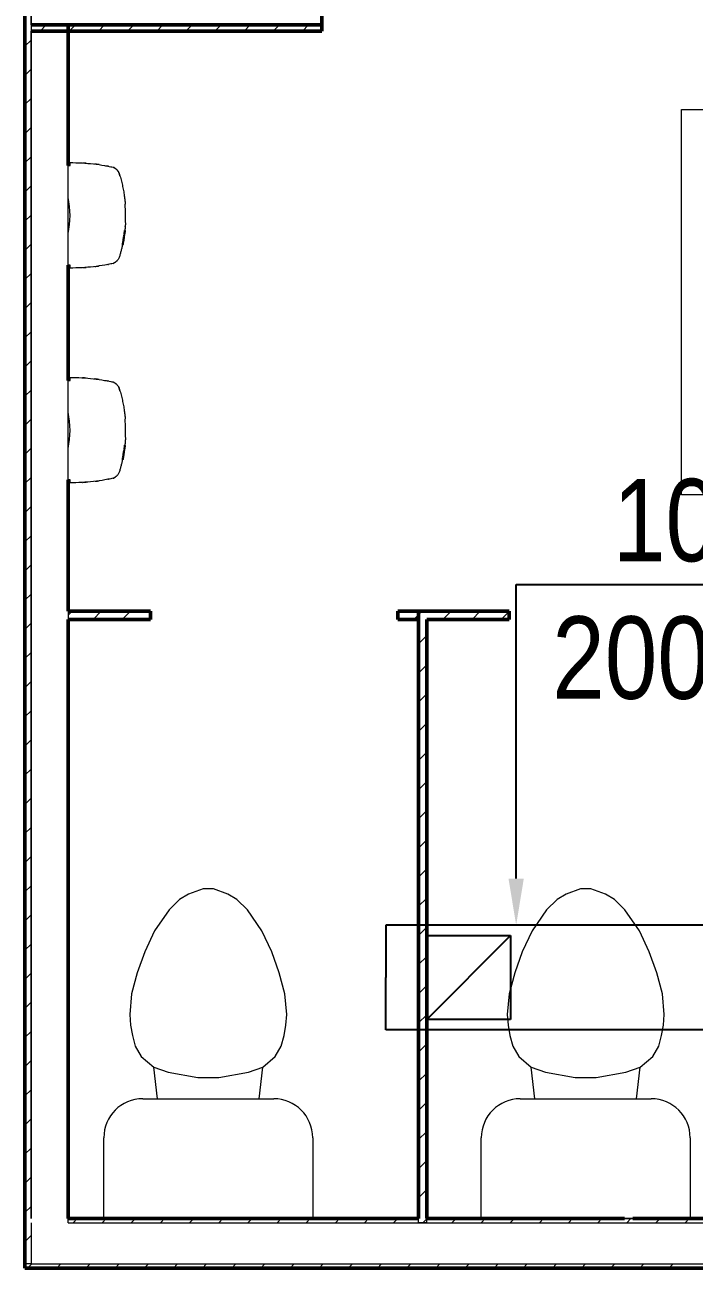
# Model space of a CAD drawing. Header units: inches. Extents: x -3 to 209, y -384 to 20.
# Drawn here: x 158.859 to 160.482, y -5.078 to -2.063 of the extents above; entities that cross this region are included whole.
import ezdxf
from ezdxf import colors
from ezdxf.entities.mleader import LeaderData, LeaderLine
from ezdxf.math import Vec2, Vec3

# ---------------------------------------------------------------- set-up
doc = ezdxf.new("R2010")
doc.units = ezdxf.units.IN
doc.header["$MEASUREMENT"] = 0
doc.linetypes.add('HIDDEN2', pattern=[0.1875, 0.125, -0.0625])
for name, color, linetype in [('A-WALL', 253, 'Continuous'), ('HVAC-Extraccion', 114, 'Continuous'), ('HVAC-Rejillas', 2, 'HIDDEN2')]:
    doc.layers.add(name, color=color, linetype=linetype)
for name, color, linetype, lineweight in [('A-WALL-PATT', 253, 'Continuous', 50), ('HVAC -Textos Extraccion', 2, 'Continuous', 9), ('HVAC -Textos Rejillas', 2, 'Continuous', 9), ('P-SANR-FIXT', 253, 'Continuous', 9), ('Q-SPCQ', 253, 'Continuous', 9)]:
    doc.layers.add(name, color=color, linetype=linetype, lineweight=lineweight)
doc.styles.add('Arial Narrow', font='ARIALN.TTF', dxfattribs={"height": 0.00295})
doc.styles.get("Standard").update_dxf_attribs({"font": 'arial.ttf'})

# ---------------------------------------------------------------- blocks, each defined once
blk = doc.blocks.new('rr')
at = {"linetype": 'ByBlock', "lineweight": -2}
for p, q in [((-0.0127, -0.0127), (0.0127, 0.0127)), ((-0.0127, -0.0127), (-0.0127, 0.0127)), ((-0.0127, 0.0127), (0.0127, 0.0127)), ((0.0127, 0.0127), (0.0127, -0.0127)), ((0.0127, -0.0127), (-0.0127, -0.0127))]:
    blk.add_line(p, q, dxfattribs=at)

msp = doc.modelspace()

# ---------------------------------------------------------------- linework, layer by layer
at = {"layer": 'A-WALL', "lineweight": 50}
for p, q in [((158.8587, 0.4173), (158.8587, -5.0684)), ((159.5787, -2.0634), (159.5787, -1.9734)), ((159.5787, -2.0634), (158.8737, -2.0634)), ((158.8737, -2.0784), (159.5787, -2.0784)), ((158.9637, -2.0634), (159.5787, -2.0634)), ((158.9637, -2.4046), (158.9637, -2.0634)), ((159.5787, -2.0784), (159.5787, -2.0634)), ((158.9637, -2.9256), (158.9637, -2.6459)), ((158.9637, -3.4855), (158.9637, -3.1669)), ((159.1636, -3.4855), (158.9637, -3.4855)), ((159.1636, -3.5055), (159.1636, -3.4855)), ((159.8136, -3.4855), (159.7636, -3.4855)), ((159.7636, -3.4855), (159.7636, -3.5055)), ((160.0336, -3.4855), (159.8136, -3.4855)), ((159.8136, -3.4855), (159.8136, -3.5055)), ((159.8136, -3.5055), (159.8136, -3.4855)), ((160.0336, -3.5055), (160.0336, -3.4855)), ((158.9637, -4.9584), (158.9637, -3.5055)), ((158.9637, -3.5055), (159.1636, -3.5055)), ((159.7636, -3.5055), (159.8136, -3.5055)), ((159.8136, -3.5055), (159.8136, -4.9584)), ((159.8336, -3.5055), (160.0336, -3.5055)), ((159.8336, -4.9584), (159.8336, -3.5055)), ((159.8136, -4.9584), (158.9637, -4.9584)), ((160.3137, -4.9584), (159.8336, -4.9584)), ((160.6836, -4.9584), (160.3337, -4.9584)), ((158.8587, -5.0684), (158.8587, -5.0784)), ((158.8587, -5.0784), (158.8737, -5.0784)), ((158.8737, -5.0784), (164.6437, -5.0784))]:
    msp.add_line(p, q, dxfattribs=at)
at = {"layer": 'A-WALL', "lineweight": 18}
for p, q in [((158.8737, 0.4173), (158.8737, -4.9584)), ((158.8737, -2.0634), (158.8737, 0.4173)), ((158.8737, -4.9584), (158.8737, -2.0784)), ((158.9637, -3.4855), (158.9637, -3.5055)), ((158.8737, -4.9684), (158.8737, -5.0684)), ((158.9637, -4.9684), (158.9637, -4.9584)), ((158.9637, -4.9684), (159.8136, -4.9684)), ((159.8136, -4.9684), (159.8136, -4.9584)), ((159.8136, -4.9684), (159.8336, -4.9684)), ((159.8336, -4.9684), (159.8136, -4.9684)), ((159.8336, -4.9684), (159.8336, -4.9584)), ((159.8336, -4.9684), (160.6836, -4.9684)), ((160.3137, -4.9584), (160.3337, -4.9584)), ((158.8737, -5.0684), (158.8587, -5.0684)), ((158.8737, -5.0684), (164.6337, -5.0684))]:
    msp.add_line(p, q, dxfattribs=at)
at = {"layer": 'A-WALL-PATT', "linetype": 'Continuous', "lineweight": 9}
for p, q in [((158.8956, -2.0784), (158.9106, -2.0634)), ((158.9663, -2.0784), (158.9813, -2.0634)), ((159.037, -2.0784), (159.052, -2.0634)), ((159.1077, -2.0784), (159.1227, -2.0634)), ((159.1785, -2.0784), (159.1935, -2.0634)), ((159.2492, -2.0784), (159.2642, -2.0634)), ((159.3199, -2.0784), (159.3349, -2.0634)), ((159.3906, -2.0784), (159.4056, -2.0634)), ((159.4613, -2.0784), (159.4763, -2.0634)), ((159.532, -2.0784), (159.547, -2.0634)), ((158.8587, -2.1154), (158.8737, -2.1004)), ((158.8587, -2.1861), (158.8737, -2.1711)), ((158.8587, -2.2568), (158.8737, -2.2418)), ((158.8587, -2.3275), (158.8737, -2.3125)), ((158.8587, -2.3982), (158.8737, -2.3832)), ((158.8587, -2.4689), (158.8737, -2.4539)), ((158.8587, -2.5396), (158.8737, -2.5246)), ((158.8587, -2.6103), (158.8737, -2.5953)), ((158.8587, -2.681), (158.8737, -2.666)), ((158.8587, -2.7517), (158.8737, -2.7367)), ((158.8587, -2.8225), (158.8737, -2.8075)), ((158.8587, -2.8932), (158.8737, -2.8782)), ((158.8587, -2.9639), (158.8737, -2.9489)), ((158.8587, -3.0346), (158.8737, -3.0196)), ((158.8587, -3.1053), (158.8737, -3.0903)), ((158.8587, -3.176), (158.8737, -3.161)), ((158.8587, -3.2467), (158.8737, -3.2317)), ((158.8587, -3.3174), (158.8737, -3.3024)), ((158.8587, -3.3881), (158.8737, -3.3731)), ((158.8587, -3.4589), (158.8737, -3.4439)), ((158.9637, -3.4953), (158.9735, -3.4855)), ((159.0242, -3.5055), (159.0442, -3.4855)), ((159.0949, -3.5055), (159.1149, -3.4855)), ((159.802, -3.5055), (159.8136, -3.4939)), ((159.8136, -3.4939), (159.822, -3.4855)), ((159.8727, -3.5055), (159.8927, -3.4855)), ((159.9434, -3.5055), (159.9634, -3.4855)), ((160.0142, -3.5055), (160.0336, -3.486)), ((158.8587, -3.5296), (158.8737, -3.5146)), ((159.8136, -3.5646), (159.8336, -3.5446)), ((158.8587, -3.6003), (158.8737, -3.5853)), ((159.8136, -3.6353), (159.8336, -3.6153)), ((158.8587, -3.671), (158.8737, -3.656)), ((159.8136, -3.706), (159.8336, -3.686)), ((158.8587, -3.7417), (158.8737, -3.7267)), ((159.8136, -3.7768), (159.8336, -3.7568)), ((158.8587, -3.8124), (158.8737, -3.7974)), ((159.8136, -3.8475), (159.8336, -3.8275)), ((158.8587, -3.8831), (158.8737, -3.8681)), ((159.8136, -3.9182), (159.8336, -3.8982)), ((158.8587, -3.9538), (158.8737, -3.9388)), ((159.8136, -3.9889), (159.8336, -3.9689)), ((158.8587, -4.0245), (158.8737, -4.0095)), ((159.8136, -4.0596), (159.8336, -4.0396)), ((158.8587, -4.0953), (158.8737, -4.0803)), ((159.8136, -4.1303), (159.8336, -4.1103)), ((158.8587, -4.166), (158.8737, -4.151)), ((159.8136, -4.201), (159.8336, -4.181)), ((158.8587, -4.2367), (158.8737, -4.2217)), ((159.8136, -4.2717), (159.8336, -4.2517)), ((158.8587, -4.3074), (158.8737, -4.2924)), ((159.8136, -4.3424), (159.8336, -4.3224)), ((158.8587, -4.3781), (158.8737, -4.3631)), ((159.8136, -4.4132), (159.8336, -4.3932)), ((158.8587, -4.4488), (158.8737, -4.4338)), ((159.8136, -4.4839), (159.8336, -4.4639)), ((158.8587, -4.5195), (158.8737, -4.5045)), ((159.8136, -4.5546), (159.8336, -4.5346)), ((158.8587, -4.5902), (158.8737, -4.5752)), ((159.8136, -4.6253), (159.8336, -4.6053)), ((158.8587, -4.6609), (158.8737, -4.6459)), ((159.8136, -4.696), (159.8336, -4.676)), ((158.8587, -4.7316), (158.8737, -4.7166)), ((159.8136, -4.7667), (159.8336, -4.7467)), ((158.8587, -4.8024), (158.8737, -4.7874)), ((159.8136, -4.8374), (159.8336, -4.8174)), ((158.8587, -4.8731), (158.8737, -4.8581)), ((159.8136, -4.9081), (159.8336, -4.8881)), ((158.8587, -4.9438), (158.8737, -4.9288)), ((158.9755, -4.9684), (158.9855, -4.9584)), ((159.0462, -4.9684), (159.0562, -4.9584)), ((159.1169, -4.9684), (159.1269, -4.9584)), ((159.1876, -4.9684), (159.1976, -4.9584)), ((159.2583, -4.9684), (159.2683, -4.9584)), ((159.329, -4.9684), (159.339, -4.9584)), ((159.3997, -4.9684), (159.4097, -4.9584)), ((159.4704, -4.9684), (159.4804, -4.9584)), ((159.5411, -4.9684), (159.5511, -4.9584)), ((159.6119, -4.9684), (159.6219, -4.9584)), ((159.6826, -4.9684), (159.6926, -4.9584)), ((159.7533, -4.9684), (159.7633, -4.9584)), ((159.824, -4.9684), (159.8336, -4.9588)), ((159.8336, -4.9588), (159.834, -4.9584)), ((159.8947, -4.9684), (159.9047, -4.9584)), ((159.9654, -4.9684), (159.9754, -4.9584)), ((160.0361, -4.9684), (160.0461, -4.9584)), ((160.1068, -4.9684), (160.1168, -4.9584)), ((160.1775, -4.9684), (160.1875, -4.9584)), ((160.2483, -4.9684), (160.2583, -4.9584)), ((160.319, -4.9684), (160.329, -4.9584)), ((160.3897, -4.9684), (160.3997, -4.9584)), ((160.4604, -4.9684), (160.4704, -4.9584)), ((158.8587, -5.0145), (158.8737, -4.9995)), ((158.8655, -5.0784), (158.8755, -5.0684)), ((158.9362, -5.0784), (158.9462, -5.0684)), ((159.0069, -5.0784), (159.0169, -5.0684)), ((159.0776, -5.0784), (159.0876, -5.0684)), ((159.1483, -5.0784), (159.1583, -5.0684)), ((159.219, -5.0784), (159.229, -5.0684)), ((159.2897, -5.0784), (159.2997, -5.0684)), ((159.3604, -5.0784), (159.3704, -5.0684)), ((159.4311, -5.0784), (159.4411, -5.0684)), ((159.5019, -5.0784), (159.5119, -5.0684)), ((159.5726, -5.0784), (159.5826, -5.0684)), ((159.6433, -5.0784), (159.6533, -5.0684)), ((159.714, -5.0784), (159.724, -5.0684)), ((159.7847, -5.0784), (159.7947, -5.0684)), ((159.8554, -5.0784), (159.8654, -5.0684)), ((159.9261, -5.0784), (159.9361, -5.0684)), ((159.9968, -5.0784), (160.0068, -5.0684)), ((160.0675, -5.0784), (160.0775, -5.0684)), ((160.1383, -5.0784), (160.1483, -5.0684)), ((160.209, -5.0784), (160.219, -5.0684)), ((160.2797, -5.0784), (160.2897, -5.0684)), ((160.3504, -5.0784), (160.3604, -5.0684)), ((160.4211, -5.0784), (160.4311, -5.0684))]:
    msp.add_line(p, q, dxfattribs=at)
at = {"layer": 'HVAC -Textos Rejillas'}
msp.add_lwpolyline([(161.8761, -3.2031), (160.4514, -3.2031), (160.4514, -2.2685), (161.8761, -2.2685)], close=True, dxfattribs=at)
at = {"layer": 'HVAC-Extraccion'}
for p, q in [((161.1031, -4.2466), (159.7345, -4.2466)), ((159.7345, -4.2466), (159.7345, -4.3736)), ((159.7345, -4.5006), (159.7345, -4.3736)), ((161.1031, -4.5006), (159.7345, -4.5006))]:
    msp.add_line(p, q, dxfattribs=at)
at = {"layer": 'P-SANR-FIXT'}
for p, q in [((159.2909, -4.1589), (159.256, -4.1716)), ((159.3163, -4.1589), (159.2909, -4.1589)), ((159.3512, -4.1716), (159.3163, -4.1589)), ((160.2066, -4.1589), (160.1717, -4.1716)), ((160.232, -4.1589), (160.2066, -4.1589)), ((160.2669, -4.1716), (160.232, -4.1589)), ((159.234, -4.1843), (159.2086, -4.2097)), ((159.256, -4.1716), (159.234, -4.1843)), ((159.3732, -4.1843), (159.3512, -4.1716)), ((159.3986, -4.2097), (159.3732, -4.1843)), ((160.1497, -4.1843), (160.1243, -4.2097)), ((160.1717, -4.1716), (160.1497, -4.1843)), ((160.2889, -4.1843), (160.2669, -4.1716)), ((160.3143, -4.2097), (160.2889, -4.1843)), ((159.2086, -4.2097), (159.1734, -4.2605)), ((159.4338, -4.2605), (159.3986, -4.2097)), ((160.1243, -4.2097), (160.0891, -4.2605)), ((160.3495, -4.2605), (160.3143, -4.2097)), ((159.1734, -4.2605), (159.1497, -4.3113)), ((159.4575, -4.3113), (159.4338, -4.2605)), ((160.0891, -4.2605), (160.0654, -4.3113)), ((160.3732, -4.3113), (160.3495, -4.2605)), ((159.1497, -4.3113), (159.1312, -4.3621)), ((159.476, -4.3621), (159.4575, -4.3113)), ((160.0654, -4.3113), (160.0469, -4.3621)), ((160.3917, -4.3621), (160.3732, -4.3113)), ((159.1312, -4.3621), (159.1175, -4.4131)), ((159.4897, -4.4131), (159.476, -4.3621)), ((160.0469, -4.3621), (160.0332, -4.4131)), ((160.4054, -4.4131), (160.3917, -4.3621)), ((159.1175, -4.4131), (159.1131, -4.4637)), ((159.4941, -4.4637), (159.4897, -4.4131)), ((160.0332, -4.4131), (160.0288, -4.4637)), ((160.4098, -4.4637), (160.4054, -4.4131)), ((159.1131, -4.4637), (159.1153, -4.489)), ((159.1153, -4.489), (159.1198, -4.5145)), ((159.4874, -4.5145), (159.4919, -4.489)), ((159.4919, -4.489), (159.4941, -4.4637)), ((160.0288, -4.4637), (160.031, -4.489)), ((160.031, -4.489), (160.0355, -4.5145)), ((160.4031, -4.5145), (160.4076, -4.489)), ((160.4076, -4.489), (160.4098, -4.4637)), ((159.1198, -4.5145), (159.1266, -4.5399)), ((159.4806, -4.5399), (159.4874, -4.5145)), ((160.0355, -4.5145), (160.0423, -4.5399)), ((160.3963, -4.5399), (160.4031, -4.5145)), ((159.1266, -4.5399), (159.141, -4.5653)), ((159.4662, -4.5653), (159.4806, -4.5399)), ((160.0423, -4.5399), (160.0567, -4.5653)), ((160.3819, -4.5653), (160.3963, -4.5399)), ((159.141, -4.5653), (159.1713, -4.5907)), ((159.4359, -4.5907), (159.4662, -4.5653)), ((160.0567, -4.5653), (160.087, -4.5907)), ((160.3516, -4.5907), (160.3819, -4.5653)), ((159.1713, -4.5907), (159.2062, -4.6034)), ((159.1801, -4.6675), (159.1713, -4.5907)), ((159.2062, -4.6034), (159.2782, -4.6161)), ((159.329, -4.6161), (159.401, -4.6034)), ((159.401, -4.6034), (159.4359, -4.5907)), ((159.4271, -4.6675), (159.4359, -4.5907)), ((160.087, -4.5907), (160.1219, -4.6034)), ((160.0958, -4.6675), (160.087, -4.5907)), ((160.1219, -4.6034), (160.1939, -4.6161)), ((160.2447, -4.6161), (160.3167, -4.6034)), ((160.3167, -4.6034), (160.3516, -4.5907)), ((160.3428, -4.6675), (160.3516, -4.5907)), ((159.2782, -4.6161), (159.329, -4.6161)), ((160.1939, -4.6161), (160.2447, -4.6161)), ((159.1448, -4.6675), (159.4623, -4.6675)), ((160.0605, -4.6675), (160.378, -4.6675)), ((159.0502, -4.9584), (159.0502, -4.7622)), ((159.557, -4.7622), (159.557, -4.9584)), ((159.9659, -4.9584), (159.9659, -4.7622)), ((160.4727, -4.7622), (160.4727, -4.9584)), ((159.557, -4.9584), (159.0502, -4.9584)), ((160.4727, -4.9584), (159.9659, -4.9584))]:
    msp.add_line(p, q, dxfattribs=at)
for centre, start, end in [((159.1448, -4.7622), 90, 180), ((159.4623, -4.7622), 0, 90), ((160.0605, -4.7622), 90, 180), ((160.378, -4.7622), 0, 90)]:
    msp.add_arc(centre, 0.0946, start, end, dxfattribs=at)
at = {"layer": 'Q-SPCQ'}
for p, q in [((158.9637, -2.4046), (158.9682, -2.4046)), ((158.9682, -2.4046), (158.9682, -2.3975)), ((158.9637, -2.5696), (158.9637, -2.4819)), ((159.1005, -2.5611), (159.1021, -2.5612)), ((159.1006, -2.563), (159.1007, -2.562)), ((159.1007, -2.562), (159.1023, -2.5622)), ((159.1009, -2.5569), (159.1009, -2.5569)), ((159.1009, -2.5569), (159.1009, -2.5569)), ((159.1029, -2.5528), (159.1013, -2.5527)), ((159.1023, -2.5622), (159.1021, -2.5632)), ((159.1025, -2.557), (159.1025, -2.557)), ((159.1025, -2.557), (159.1025, -2.557)), ((159.0956, -2.5942), (159.0959, -2.5925)), ((159.0956, -2.5942), (159.0959, -2.5927)), ((159.0958, -2.5929), (159.0974, -2.5932)), ((159.0959, -2.5926), (159.096, -2.5916)), ((159.0959, -2.5927), (159.096, -2.5919)), ((159.0959, -2.5925), (159.0975, -2.5927)), ((159.0959, -2.5926), (159.0975, -2.5928)), ((159.0959, -2.5927), (159.0974, -2.593)), ((159.096, -2.5916), (159.0961, -2.5913)), ((159.096, -2.5919), (159.0961, -2.5915)), ((159.096, -2.5916), (159.0976, -2.5919)), ((159.096, -2.5918), (159.0976, -2.5921)), ((159.096, -2.5919), (159.0976, -2.5921)), ((159.096, -2.5921), (159.0975, -2.5923)), ((159.0961, -2.5913), (159.0977, -2.5916)), ((159.0961, -2.5915), (159.0976, -2.5918)), ((159.0961, -2.5915), (159.0976, -2.5918)), ((159.0963, -2.5901), (159.0964, -2.5893)), ((159.0963, -2.5901), (159.0978, -2.5904)), ((159.0964, -2.5893), (159.0965, -2.5887)), ((159.0964, -2.5893), (159.098, -2.5895)), ((159.0964, -2.5893), (159.098, -2.5895)), ((159.0965, -2.5887), (159.0968, -2.5871)), ((159.0965, -2.5887), (159.0981, -2.5889)), ((159.0967, -2.5874), (159.0983, -2.5877)), ((159.0968, -2.5865), (159.0972, -2.5845)), ((159.0968, -2.5866), (159.0969, -2.5862)), ((159.0968, -2.5867), (159.0968, -2.5865)), ((159.0968, -2.5865), (159.0984, -2.5868)), ((159.0968, -2.5866), (159.0984, -2.5869)), ((159.0968, -2.5867), (159.0984, -2.587)), ((159.0968, -2.5871), (159.0983, -2.5873)), ((159.0969, -2.5862), (159.097, -2.5853)), ((159.0969, -2.5862), (159.0985, -2.5864)), ((159.0969, -2.5862), (159.0985, -2.5865)), ((159.097, -2.5853), (159.0972, -2.5841)), ((159.097, -2.5853), (159.0971, -2.5846)), ((159.097, -2.5853), (159.0986, -2.5856)), ((159.097, -2.5853), (159.0986, -2.5855)), ((159.097, -2.5856), (159.0986, -2.5859)), ((159.0971, -2.5846), (159.0973, -2.5837)), ((159.0971, -2.5846), (159.0987, -2.5849)), ((159.0971, -2.5848), (159.0987, -2.5851)), ((159.0971, -2.5852), (159.0986, -2.5854)), ((159.0972, -2.5845), (159.0974, -2.5829)), ((159.0972, -2.5841), (159.0974, -2.5829)), ((159.0972, -2.5841), (159.0988, -2.5843)), ((159.0972, -2.5842), (159.0988, -2.5844)), ((159.0972, -2.5844), (159.0987, -2.5847)), ((159.0972, -2.5845), (159.0987, -2.5848)), ((159.0975, -2.5927), (159.0972, -2.5944)), ((159.0973, -2.5837), (159.0974, -2.5829)), ((159.0973, -2.5837), (159.0989, -2.5839)), ((159.0973, -2.5838), (159.0988, -2.584)), ((159.0974, -2.5829), (159.0975, -2.5822)), ((159.099, -2.583), (159.0974, -2.5827)), ((159.0974, -2.5829), (159.099, -2.5832)), ((159.0974, -2.5829), (159.099, -2.5831)), ((159.099, -2.5832), (159.0974, -2.5829)), ((159.0976, -2.5921), (159.0974, -2.593)), ((159.0975, -2.5822), (159.0976, -2.5819)), ((159.0975, -2.5822), (159.0991, -2.5825)), ((159.0976, -2.5919), (159.0975, -2.5928)), ((159.0976, -2.5819), (159.0976, -2.5817)), ((159.0976, -2.5817), (159.0992, -2.5819)), ((159.0976, -2.5819), (159.0976, -2.5819)), ((159.0976, -2.5819), (159.0992, -2.5821)), ((159.0976, -2.5819), (159.0991, -2.5821)), ((159.0976, -2.5819), (159.0991, -2.5821)), ((159.0977, -2.5916), (159.0976, -2.5919)), ((159.0976, -2.5918), (159.0976, -2.5921)), ((159.0977, -2.5809), (159.0978, -2.5807)), ((159.0977, -2.5809), (159.0993, -2.5812)), ((159.0978, -2.5807), (159.0979, -2.5798)), ((159.0978, -2.5806), (159.0993, -2.5809)), ((159.0978, -2.5807), (159.0993, -2.5809)), ((159.098, -2.5895), (159.0978, -2.5904)), ((159.0979, -2.5798), (159.0981, -2.5786)), ((159.0979, -2.58), (159.098, -2.5795)), ((159.0979, -2.5796), (159.0995, -2.5798)), ((159.0979, -2.5798), (159.0995, -2.5801)), ((159.0979, -2.5798), (159.0995, -2.58)), ((159.0995, -2.5802), (159.0979, -2.58)), ((159.098, -2.5795), (159.0981, -2.5785)), ((159.098, -2.5795), (159.0995, -2.5798)), ((159.0981, -2.5889), (159.098, -2.5895)), ((159.0981, -2.5785), (159.0983, -2.5775)), ((159.0981, -2.5786), (159.0982, -2.5777)), ((159.0981, -2.5785), (159.0997, -2.5788)), ((159.0981, -2.5785), (159.0997, -2.5788)), ((159.0981, -2.5786), (159.0997, -2.5788)), ((159.0981, -2.5786), (159.0997, -2.5788)), ((159.0983, -2.5873), (159.0981, -2.5889)), ((159.0982, -2.5777), (159.0983, -2.5771)), ((159.0982, -2.5777), (159.0998, -2.578)), ((159.0983, -2.5771), (159.0985, -2.5761)), ((159.0983, -2.5775), (159.0983, -2.5771)), ((159.0983, -2.5771), (159.0999, -2.5773)), ((159.0983, -2.5771), (159.0999, -2.5773)), ((159.0983, -2.5771), (159.0999, -2.5773)), ((159.0983, -2.5775), (159.0998, -2.5777)), ((159.0983, -2.5775), (159.0998, -2.5777)), ((159.0987, -2.5848), (159.0984, -2.5868)), ((159.0985, -2.5864), (159.0984, -2.5869)), ((159.0984, -2.5868), (159.0984, -2.587)), ((159.0985, -2.5761), (159.1001, -2.5764)), ((159.0986, -2.5856), (159.0985, -2.5864)), ((159.0988, -2.5843), (159.0986, -2.5856)), ((159.0987, -2.5849), (159.0986, -2.5855)), ((159.0987, -2.5747), (159.0989, -2.5737)), ((159.0987, -2.5747), (159.1003, -2.5749)), ((159.099, -2.5831), (159.0987, -2.5848)), ((159.0989, -2.5839), (159.0987, -2.5849)), ((159.099, -2.5832), (159.0988, -2.5843)), ((159.0989, -2.5737), (159.1004, -2.5739)), ((159.099, -2.5832), (159.0989, -2.5839)), ((159.099, -2.5726), (159.0992, -2.5719)), ((159.099, -2.5726), (159.1006, -2.5729)), ((159.0991, -2.5825), (159.099, -2.5832)), ((159.0992, -2.5821), (159.0991, -2.5821)), ((159.0991, -2.5821), (159.0991, -2.5825)), ((159.0992, -2.5716), (159.0997, -2.5683)), ((159.0992, -2.5719), (159.0995, -2.5699)), ((159.1008, -2.5719), (159.0992, -2.5716)), ((159.0992, -2.5719), (159.1007, -2.5721)), ((159.0992, -2.5719), (159.1007, -2.5721)), ((159.0992, -2.5819), (159.0992, -2.5821)), ((159.0993, -2.5711), (159.1009, -2.5714)), ((159.0995, -2.5801), (159.0993, -2.5809)), ((159.0993, -2.5809), (159.0993, -2.5812)), ((159.0995, -2.5699), (159.0998, -2.568)), ((159.0995, -2.5699), (159.101, -2.5702)), ((159.0995, -2.5699), (159.101, -2.5702)), ((159.0997, -2.5788), (159.0995, -2.5801)), ((159.0997, -2.5788), (159.0995, -2.5798)), ((159.0995, -2.5798), (159.0995, -2.5802)), ((159.0997, -2.5683), (159.0999, -2.5673)), ((159.0997, -2.5682), (159.1013, -2.5685)), ((159.0997, -2.5683), (159.1013, -2.5685)), ((159.0997, -2.5687), (159.1012, -2.5689)), ((159.0998, -2.5777), (159.0997, -2.5788)), ((159.0998, -2.578), (159.0997, -2.5788)), ((159.0998, -2.568), (159.0999, -2.5673)), ((159.0998, -2.568), (159.1013, -2.5683)), ((159.0999, -2.5773), (159.0998, -2.578)), ((159.0999, -2.5773), (159.0998, -2.5777)), ((159.0999, -2.5669), (159.1001, -2.5659)), ((159.0999, -2.5669), (159.1015, -2.5672)), ((159.0999, -2.5673), (159.1015, -2.5676)), ((159.0999, -2.5673), (159.1015, -2.5676)), ((159.1001, -2.5764), (159.0999, -2.5773)), ((159.1, -2.5665), (159.1016, -2.5667)), ((159.1001, -2.5659), (159.1003, -2.5648)), ((159.1001, -2.5659), (159.1017, -2.5662)), ((159.1017, -2.5663), (159.1001, -2.566)), ((159.1003, -2.5645), (159.1004, -2.5641)), ((159.1003, -2.5644), (159.1019, -2.5647)), ((159.1003, -2.5648), (159.1003, -2.5645)), ((159.1003, -2.5645), (159.1019, -2.5647)), ((159.1003, -2.5648), (159.1018, -2.5651)), ((159.1003, -2.565), (159.1018, -2.5652)), ((159.1004, -2.5739), (159.1003, -2.5749)), ((159.1004, -2.5641), (159.1006, -2.563)), ((159.1004, -2.5639), (159.102, -2.5642)), ((159.1006, -2.563), (159.1021, -2.5632)), ((159.1007, -2.5721), (159.1006, -2.5729)), ((159.101, -2.5702), (159.1007, -2.5721)), ((159.1013, -2.5685), (159.1008, -2.5719)), ((159.1013, -2.5683), (159.101, -2.5702)), ((159.1015, -2.5676), (159.1013, -2.5683)), ((159.1015, -2.5676), (159.1013, -2.5685)), ((159.1017, -2.5662), (159.1015, -2.5672)), ((159.1018, -2.5651), (159.1017, -2.5662)), ((159.1019, -2.5647), (159.1018, -2.5651)), ((159.102, -2.5643), (159.1019, -2.5647)), ((159.1021, -2.5632), (159.102, -2.5643)), ((159.0952, -2.5971), (159.0956, -2.5942)), ((159.0952, -2.5971), (159.0967, -2.5973)), ((159.0953, -2.5961), (159.0956, -2.5942)), ((159.0953, -2.5961), (159.0956, -2.5944)), ((159.0969, -2.5964), (159.0953, -2.5961)), ((159.0969, -2.5964), (159.0953, -2.5961)), ((159.0956, -2.5944), (159.0958, -2.5933)), ((159.0956, -2.5942), (159.0972, -2.5944)), ((159.0956, -2.5942), (159.0972, -2.5944)), ((159.0956, -2.5942), (159.0972, -2.5945)), ((159.0956, -2.5942), (159.0972, -2.5944)), ((159.0956, -2.5944), (159.0972, -2.5946)), ((159.0956, -2.5945), (159.0972, -2.5948)), ((159.0958, -2.5933), (159.0973, -2.5936)), ((159.0972, -2.5944), (159.0967, -2.5973)), ((159.0972, -2.5944), (159.0969, -2.5964)), ((159.0972, -2.5946), (159.0969, -2.5964)), ((159.0974, -2.593), (159.0972, -2.5944)), ((159.0973, -2.5936), (159.0972, -2.5946)), ((158.9682, -2.6459), (158.9637, -2.6459)), ((158.9682, -2.6531), (158.9682, -2.6459)), ((158.9682, -2.9256), (158.9682, -2.9184)), ((158.9637, -2.9256), (158.9682, -2.9256)), ((158.9637, -3.0905), (158.9637, -3.0029)), ((159.1029, -3.0738), (159.1013, -3.0737)), ((159.097, -3.1063), (159.0972, -3.105)), ((159.0971, -3.1056), (159.0973, -3.1046)), ((159.0972, -3.1055), (159.0974, -3.1038)), ((159.0972, -3.105), (159.0974, -3.1039)), ((159.0972, -3.105), (159.0988, -3.1053)), ((159.0972, -3.1052), (159.0988, -3.1054)), ((159.0972, -3.1054), (159.0987, -3.1056)), ((159.0973, -3.1046), (159.0974, -3.1039)), ((159.0973, -3.1046), (159.0989, -3.1049)), ((159.0973, -3.1048), (159.0988, -3.105)), ((159.0974, -3.1039), (159.0975, -3.1032)), ((159.099, -3.104), (159.0974, -3.1037)), ((159.0974, -3.1038), (159.099, -3.1041)), ((159.0974, -3.1039), (159.099, -3.1041)), ((159.099, -3.1042), (159.0974, -3.1039)), ((159.0975, -3.1032), (159.0976, -3.1029)), ((159.0975, -3.1032), (159.0991, -3.1035)), ((159.0976, -3.1028), (159.0976, -3.1026)), ((159.0976, -3.1026), (159.0992, -3.1029)), ((159.0976, -3.1029), (159.0976, -3.1028)), ((159.0976, -3.1028), (159.0992, -3.1031)), ((159.0976, -3.1029), (159.0991, -3.1031)), ((159.0976, -3.1029), (159.0991, -3.1031)), ((159.0977, -3.1019), (159.0978, -3.1016)), ((159.0977, -3.1019), (159.0993, -3.1021)), ((159.0978, -3.1016), (159.0979, -3.1008)), ((159.0978, -3.1016), (159.0993, -3.1019)), ((159.0978, -3.1016), (159.0993, -3.1018)), ((159.0979, -3.1008), (159.0981, -3.0996)), ((159.0979, -3.1009), (159.098, -3.1005)), ((159.0979, -3.1005), (159.0995, -3.1008)), ((159.0979, -3.1008), (159.0995, -3.101)), ((159.0979, -3.1008), (159.0995, -3.101)), ((159.0995, -3.1012), (159.0979, -3.1009)), ((159.098, -3.1005), (159.0981, -3.0995)), ((159.098, -3.1005), (159.0995, -3.1007)), ((159.0981, -3.0995), (159.0983, -3.0985)), ((159.0981, -3.0996), (159.0982, -3.0987)), ((159.0981, -3.0995), (159.0997, -3.0998)), ((159.0981, -3.0995), (159.0997, -3.0997)), ((159.0981, -3.0996), (159.0997, -3.0998)), ((159.0981, -3.0996), (159.0997, -3.0998)), ((159.0982, -3.0987), (159.0983, -3.098)), ((159.0982, -3.0987), (159.0998, -3.0989)), ((159.0983, -3.098), (159.0985, -3.0971)), ((159.0983, -3.0985), (159.0983, -3.098)), ((159.0983, -3.098), (159.0999, -3.0983)), ((159.0983, -3.098), (159.0999, -3.0983)), ((159.0983, -3.098), (159.0999, -3.0983)), ((159.0983, -3.0985), (159.0998, -3.0987)), ((159.0983, -3.0985), (159.0998, -3.0987)), ((159.0985, -3.0971), (159.1001, -3.0973)), ((159.0988, -3.1053), (159.0986, -3.1066)), ((159.0987, -3.0956), (159.0989, -3.0947)), ((159.0987, -3.0956), (159.1003, -3.0959)), ((159.099, -3.1041), (159.0987, -3.1058)), ((159.0989, -3.1049), (159.0987, -3.1058)), ((159.099, -3.1041), (159.0988, -3.1053)), ((159.0989, -3.0947), (159.1004, -3.0949)), ((159.099, -3.1042), (159.0989, -3.1049)), ((159.099, -3.0936), (159.0992, -3.0928)), ((159.099, -3.0936), (159.1006, -3.0938)), ((159.0991, -3.1035), (159.099, -3.1041)), ((159.0992, -3.1031), (159.0991, -3.1031)), ((159.0991, -3.1031), (159.0991, -3.1035)), ((159.0992, -3.0926), (159.0997, -3.0892)), ((159.0992, -3.0928), (159.0995, -3.0909)), ((159.1008, -3.0929), (159.0992, -3.0926)), ((159.0992, -3.0928), (159.1007, -3.0931)), ((159.0992, -3.0928), (159.1007, -3.0931)), ((159.0992, -3.1029), (159.0992, -3.1031)), ((159.0993, -3.0921), (159.1009, -3.0923)), ((159.0995, -3.101), (159.0993, -3.1019)), ((159.0993, -3.1019), (159.0993, -3.1021)), ((159.0995, -3.0909), (159.0998, -3.089)), ((159.0995, -3.0909), (159.101, -3.0911)), ((159.0995, -3.0909), (159.101, -3.0911)), ((159.0997, -3.0997), (159.0995, -3.1007)), ((159.0997, -3.0998), (159.0995, -3.101)), ((159.0995, -3.1007), (159.0995, -3.1012)), ((159.0997, -3.0892), (159.0999, -3.0883)), ((159.0997, -3.0892), (159.1013, -3.0894)), ((159.0997, -3.0892), (159.1013, -3.0895)), ((159.0997, -3.0896), (159.1012, -3.0899)), ((159.0998, -3.0987), (159.0997, -3.0997)), ((159.0998, -3.0989), (159.0997, -3.0998)), ((159.0998, -3.089), (159.0999, -3.0883)), ((159.0998, -3.089), (159.1013, -3.0892)), ((159.0999, -3.0983), (159.0998, -3.0989)), ((159.0999, -3.0983), (159.0998, -3.0987)), ((159.0999, -3.0879), (159.1001, -3.0869)), ((159.0999, -3.0879), (159.1015, -3.0882)), ((159.0999, -3.0883), (159.1015, -3.0885)), ((159.0999, -3.0883), (159.1015, -3.0885)), ((159.1001, -3.0973), (159.0999, -3.0983)), ((159.1, -3.0874), (159.1016, -3.0877)), ((159.1001, -3.0869), (159.1003, -3.0858)), ((159.1001, -3.0869), (159.1017, -3.0871)), ((159.1017, -3.0873), (159.1001, -3.087)), ((159.1003, -3.0854), (159.1004, -3.085)), ((159.1003, -3.0858), (159.1003, -3.0854)), ((159.1003, -3.0854), (159.1019, -3.0856)), ((159.1003, -3.0854), (159.1019, -3.0857)), ((159.1003, -3.0858), (159.1018, -3.086)), ((159.1003, -3.086), (159.1018, -3.0862)), ((159.1004, -3.0949), (159.1003, -3.0959)), ((159.1004, -3.085), (159.1006, -3.0839)), ((159.1004, -3.0849), (159.102, -3.0851)), ((159.1005, -3.0821), (159.1021, -3.0822)), ((159.1006, -3.0839), (159.1007, -3.0829)), ((159.1006, -3.0839), (159.1021, -3.0842)), ((159.1007, -3.0931), (159.1006, -3.0938)), ((159.1007, -3.0829), (159.1023, -3.0832)), ((159.101, -3.0911), (159.1007, -3.0931)), ((159.1013, -3.0895), (159.1008, -3.0929)), ((159.1009, -3.0779), (159.1009, -3.0779)), ((159.1009, -3.0779), (159.1009, -3.0779)), ((159.1013, -3.0892), (159.101, -3.0911)), ((159.1015, -3.0885), (159.1013, -3.0892)), ((159.1015, -3.0885), (159.1013, -3.0895)), ((159.1017, -3.0871), (159.1015, -3.0882)), ((159.1018, -3.086), (159.1017, -3.0871)), ((159.1019, -3.0857), (159.1018, -3.086)), ((159.102, -3.0853), (159.1019, -3.0857)), ((159.1021, -3.0842), (159.102, -3.0853)), ((159.1023, -3.0832), (159.1021, -3.0842)), ((159.1025, -3.078), (159.1025, -3.078)), ((159.1025, -3.078), (159.1025, -3.078)), ((159.0952, -3.1181), (159.0956, -3.1151)), ((159.0952, -3.1181), (159.0967, -3.1183)), ((159.0953, -3.1171), (159.0956, -3.1151)), ((159.0953, -3.1171), (159.0956, -3.1153)), ((159.0969, -3.1173), (159.0953, -3.1171)), ((159.0969, -3.1173), (159.0953, -3.1171)), ((159.0956, -3.1151), (159.0959, -3.1134)), ((159.0956, -3.1151), (159.0959, -3.1137)), ((159.0956, -3.1153), (159.0958, -3.1143)), ((159.0956, -3.1151), (159.0972, -3.1154)), ((159.0956, -3.1151), (159.0972, -3.1154)), ((159.0956, -3.1151), (159.0972, -3.1154)), ((159.0956, -3.1152), (159.0972, -3.1155)), ((159.0956, -3.1153), (159.0972, -3.1156)), ((159.0956, -3.1155), (159.0972, -3.1157)), ((159.0958, -3.1139), (159.0974, -3.1141)), ((159.0958, -3.1143), (159.0973, -3.1146)), ((159.0959, -3.1136), (159.096, -3.1126)), ((159.0959, -3.1137), (159.096, -3.1128)), ((159.0959, -3.1134), (159.0975, -3.1137)), ((159.0959, -3.1136), (159.0975, -3.1138)), ((159.0959, -3.1137), (159.0974, -3.1139)), ((159.096, -3.1126), (159.0961, -3.1123)), ((159.096, -3.1128), (159.0961, -3.1125)), ((159.096, -3.1126), (159.0976, -3.1128)), ((159.096, -3.1128), (159.0976, -3.113)), ((159.096, -3.1128), (159.0976, -3.1131)), ((159.096, -3.1131), (159.0975, -3.1133)), ((159.0961, -3.1123), (159.0977, -3.1125)), ((159.0961, -3.1125), (159.0976, -3.1127)), ((159.0961, -3.1125), (159.0976, -3.1128)), ((159.0963, -3.1111), (159.0964, -3.1102)), ((159.0963, -3.1111), (159.0978, -3.1113)), ((159.0964, -3.1102), (159.0965, -3.1096)), ((159.0964, -3.1102), (159.098, -3.1105)), ((159.0964, -3.1102), (159.098, -3.1105)), ((159.0965, -3.1096), (159.0968, -3.108)), ((159.0965, -3.1096), (159.0981, -3.1099)), ((159.0967, -3.1084), (159.0983, -3.1086)), ((159.0972, -3.1154), (159.0967, -3.1183)), ((159.0968, -3.1075), (159.0972, -3.1055)), ((159.0968, -3.1076), (159.0969, -3.1071)), ((159.0968, -3.1077), (159.0968, -3.1075)), ((159.0968, -3.1075), (159.0984, -3.1077)), ((159.0968, -3.1076), (159.0984, -3.1078)), ((159.0968, -3.1077), (159.0984, -3.1079)), ((159.0968, -3.108), (159.0983, -3.1083)), ((159.0969, -3.1071), (159.097, -3.1063)), ((159.0969, -3.1071), (159.0985, -3.1074)), ((159.0969, -3.1072), (159.0985, -3.1074)), ((159.0972, -3.1154), (159.0969, -3.1173)), ((159.0972, -3.1156), (159.0969, -3.1173)), ((159.097, -3.1062), (159.0971, -3.1056)), ((159.097, -3.1062), (159.0986, -3.1065)), ((159.097, -3.1063), (159.0986, -3.1066)), ((159.097, -3.1066), (159.0986, -3.1068)), ((159.0971, -3.1056), (159.0987, -3.1058)), ((159.0971, -3.1058), (159.0987, -3.106)), ((159.0971, -3.1061), (159.0986, -3.1064)), ((159.0972, -3.1055), (159.0987, -3.1058)), ((159.0975, -3.1137), (159.0972, -3.1154)), ((159.0974, -3.1139), (159.0972, -3.1154)), ((159.0973, -3.1146), (159.0972, -3.1156)), ((159.0976, -3.1131), (159.0974, -3.1139)), ((159.0976, -3.1128), (159.0975, -3.1138)), ((159.0977, -3.1125), (159.0976, -3.1128)), ((159.0976, -3.1128), (159.0976, -3.1131)), ((159.098, -3.1105), (159.0978, -3.1113)), ((159.0981, -3.1099), (159.098, -3.1105)), ((159.0983, -3.1083), (159.0981, -3.1099)), ((159.0987, -3.1058), (159.0984, -3.1077)), ((159.0985, -3.1074), (159.0984, -3.1078)), ((159.0984, -3.1077), (159.0984, -3.1079)), ((159.0986, -3.1066), (159.0985, -3.1074)), ((159.0987, -3.1058), (159.0986, -3.1065)), ((158.9682, -3.1669), (158.9637, -3.1669)), ((158.9682, -3.174), (158.9682, -3.1669))]:
    msp.add_line(p, q, dxfattribs=at)
at = {"layer": 'Q-SPCQ', "flags": 128}
for points in [[(159.1029, -2.5426), (159.1032, -2.5286), (159.1031, -2.5147), (159.1024, -2.5007), (159.1022, -2.4985)], [(159.1029, -3.0636), (159.1032, -3.0496), (159.1031, -3.0356), (159.1024, -3.0216), (159.1022, -3.0195)]]:
    msp.add_lwpolyline(points, dxfattribs=at)
at = {"layer": 'Q-SPCQ'}
for centre in [(158.7535, -2.5258), (158.7535, -3.0467)]:
    msp.add_arc(centre, 0.2147, 348.2298, 11.7702, dxfattribs=at)
for points in [[(158.9637, -2.4819), (158.9637, -2.4692), (158.9637, -2.4435), (158.9637, -2.4176), (158.9637, -2.4046)], [(158.9682, -2.3975), (158.9779, -2.3975), (158.997, -2.398), (159.0252, -2.4004), (159.0433, -2.403), (159.0522, -2.4045)], [(159.0522, -2.4045), (159.0549, -2.405), (159.0601, -2.4059), (159.0671, -2.4073), (159.071, -2.4081), (159.0727, -2.4085)], [(159.0613, -2.4062), (159.0609, -2.4061), (159.0604, -2.406), (159.06, -2.4059)], [(159.0751, -2.4096), (159.0745, -2.4093), (159.0737, -2.4089), (159.0727, -2.4085)], [(159.0778, -2.4113), (159.0769, -2.4106), (159.0761, -2.4102), (159.0756, -2.4099)], [(159.0817, -2.4145), (159.0824, -2.4153), (159.0839, -2.4169), (159.0857, -2.4196), (159.0869, -2.4219), (159.0875, -2.4232)], [(159.0875, -2.4232), (159.0871, -2.4223), (159.0863, -2.4207), (159.0851, -2.4188), (159.0843, -2.4175), (159.0838, -2.417)], [(159.0894, -2.4297), (159.0888, -2.4275), (159.0881, -2.4253), (159.0875, -2.4232)], [(158.9637, -2.6459), (158.9637, -2.6331), (158.9637, -2.6075), (158.9637, -2.5822), (158.9637, -2.5696)], [(159.0527, -2.6459), (159.0437, -2.6475), (159.0255, -2.6501), (158.9971, -2.6525), (158.9779, -2.6531), (158.9682, -2.6531)], [(159.0727, -2.6421), (159.071, -2.6425), (159.0672, -2.6432), (159.0603, -2.6446), (159.0553, -2.6455), (159.0527, -2.6459)], [(159.0602, -2.6446), (159.0607, -2.6445), (159.0612, -2.6444), (159.0617, -2.6443)], [(159.0727, -2.6421), (159.0739, -2.6416), (159.0748, -2.6411), (159.0756, -2.6407)], [(159.0761, -2.6404), (159.0766, -2.6401), (159.0773, -2.6396), (159.0783, -2.6389)], [(159.0875, -2.6273), (159.0869, -2.6286), (159.0857, -2.6309), (159.0841, -2.6333), (159.0828, -2.6348), (159.0822, -2.6355)], [(158.9682, -2.9184), (158.9779, -2.9184), (158.997, -2.919), (159.0252, -2.9214), (159.0433, -2.924), (159.0522, -2.9255)], [(158.9637, -3.0029), (158.9637, -2.9901), (158.9637, -2.9644), (158.9637, -2.9385), (158.9637, -2.9256)], [(159.0522, -2.9255), (159.0549, -2.926), (159.0601, -2.9269), (159.0671, -2.9282), (159.071, -2.929), (159.0727, -2.9294)], [(159.0613, -2.9271), (159.0609, -2.927), (159.0604, -2.927), (159.06, -2.9269)], [(159.0751, -2.9306), (159.0745, -2.9302), (159.0737, -2.9298), (159.0727, -2.9294)], [(159.0778, -2.9322), (159.0769, -2.9316), (159.0761, -2.9311), (159.0756, -2.9308)], [(159.0817, -2.9355), (159.0824, -2.9362), (159.0839, -2.9379), (159.0857, -2.9406), (159.0869, -2.9429), (159.0875, -2.9442)], [(159.0875, -2.9442), (159.0871, -2.9433), (159.0863, -2.9416), (159.0851, -2.9397), (159.0843, -2.9385), (159.0838, -2.9379)], [(159.0894, -2.9506), (159.0888, -2.9485), (159.0881, -2.9463), (159.0875, -2.9442)], [(158.9637, -3.1669), (158.9637, -3.1541), (158.9637, -3.1285), (158.9637, -3.1031), (158.9637, -3.0905)], [(159.0727, -3.163), (159.071, -3.1634), (159.0672, -3.1642), (159.0603, -3.1655), (159.0553, -3.1664), (159.0527, -3.1669)], [(159.0602, -3.1655), (159.0607, -3.1654), (159.0612, -3.1654), (159.0617, -3.1653)], [(159.0727, -3.163), (159.0739, -3.1625), (159.0748, -3.1621), (159.0756, -3.1617)], [(159.0761, -3.1614), (159.0766, -3.1611), (159.0773, -3.1606), (159.0783, -3.1599)], [(159.0875, -3.1483), (159.0869, -3.1496), (159.0857, -3.1519), (159.0841, -3.1543), (159.0828, -3.1558), (159.0822, -3.1565)], [(159.0527, -3.1669), (159.0437, -3.1684), (159.0255, -3.171), (158.9971, -3.1735), (158.9779, -3.174), (158.9682, -3.174)]]:
    msp.add_open_spline(points, degree=3, dxfattribs=at)
for points, knots in [([(159.0076, -2.399), (159.0049, -2.3988), (159.0018, -2.3986), (158.9987, -2.3984), (158.9983, -2.3984)], [0.5796798, 0.5796798, 0.5796798, 0.5796798, 0.6666667, 0.6796955, 0.6796955, 0.6796955, 0.6796955]), ([(159.0387, -2.4024), (159.036, -2.402), (159.0324, -2.4016), (159.0289, -2.4011), (159.028, -2.401)], [0.2450379, 0.2450379, 0.2450379, 0.2450379, 0.3333333, 0.3607485, 0.3607485, 0.3607485, 0.3607485]), ([(159.0727, -2.4085), (159.0735, -2.4088), (159.0746, -2.4093), (159.0759, -2.41), (159.0768, -2.4106), (159.0777, -2.4112), (159.0785, -2.4118), (159.0793, -2.4124), (159.0799, -2.4129), (159.0805, -2.4134), (159.0811, -2.414), (159.0815, -2.4143), (159.0817, -2.4145)], [0, 0, 0, 0, 0.166667, 0.25, 0.333333, 0.416667, 0.5, 0.583333, 0.666667, 0.75, 0.833333, 1, 1, 1, 1]), ([(159.0875, -2.4232), (159.0888, -2.4275), (159.0913, -2.4361), (159.0946, -2.4491), (159.0973, -2.4622), (159.099, -2.4719), (159.0998, -2.4777), (159.1001, -2.4798), (159.1003, -2.4814), (159.1006, -2.483), (159.1008, -2.4845), (159.1009, -2.4858), (159.101, -2.4868), (159.1011, -2.4876), (159.1012, -2.4883), (159.1013, -2.4893), (159.1014, -2.4906), (159.1016, -2.4918), (159.1017, -2.4926), (159.1017, -2.493), (159.1017, -2.4934), (159.1018, -2.4937), (159.1018, -2.4941), (159.1019, -2.4949), (159.102, -2.4961), (159.1021, -2.4972), (159.1021, -2.4978), (159.1021, -2.498)], [0, 0, 0, 0, 0.08, 0.16, 0.24, 0.32, 0.34, 0.35, 0.36, 0.37, 0.38, 0.39, 0.395, 0.4, 0.405, 0.41, 0.42, 0.43, 0.435, 0.4375, 0.44, 0.4425, 0.445, 0.45, 0.46, 0.47, 0.48, 0.48, 0.48, 0.48]), ([(159.1028, -2.5433), (159.1028, -2.5433), (159.1028, -2.5435), (159.1028, -2.5437), (159.1028, -2.5443), (159.1027, -2.5454), (159.1026, -2.5467), (159.1025, -2.5476), (159.1025, -2.5481), (159.1025, -2.5485), (159.1024, -2.5489), (159.1024, -2.5494), (159.1023, -2.5504), (159.1022, -2.5518), (159.1021, -2.5536), (159.1019, -2.5552), (159.1018, -2.5564), (159.1017, -2.5576), (159.1015, -2.5592), (159.1013, -2.5611), (159.1011, -2.563), (159.1009, -2.5649), (159.1007, -2.5667), (159.1005, -2.5679), (159.1004, -2.5684)], [0.5217391, 0.5217391, 0.5217391, 0.5217391, 0.5244565, 0.5271739, 0.5326087, 0.5434783, 0.5543478, 0.5597826, 0.5625, 0.5652174, 0.5679348, 0.5706522, 0.576087, 0.5869565, 0.5978261, 0.6086957, 0.6141304, 0.6195652, 0.6304348, 0.6413043, 0.6521739, 0.6630435, 0.673913, 0.6819552, 0.6819552, 0.6819552, 0.6819552]), ([(159.1, -2.5718), (159.0997, -2.5741), (159.0989, -2.5791), (159.0976, -2.5869), (159.096, -2.595), (159.0941, -2.6031), (159.0921, -2.6112), (159.0899, -2.6193), (159.0883, -2.6247), (159.0875, -2.6273)], [0.7006906, 0.7006906, 0.7006906, 0.7006906, 0.7391304, 0.7826087, 0.826087, 0.8695652, 0.9130435, 0.9565217, 1, 1, 1, 1]), ([(158.9984, -2.6522), (158.9988, -2.6521), (159.002, -2.652), (159.0051, -2.6518), (159.0078, -2.6516)], [0.3203892, 0.3203892, 0.3203892, 0.3203892, 0.3333333, 0.4204245, 0.4204245, 0.4204245, 0.4204245]), ([(159.0283, -2.6495), (159.0291, -2.6494), (159.0327, -2.6489), (159.0363, -2.6484), (159.0391, -2.648)], [0.6394155, 0.6394155, 0.6394155, 0.6394155, 0.6666667, 0.7551501, 0.7551501, 0.7551501, 0.7551501]), ([(159.0822, -2.6355), (159.082, -2.6357), (159.0816, -2.6361), (159.0809, -2.6368), (159.0803, -2.6373), (159.0796, -2.6379), (159.0789, -2.6385), (159.078, -2.6392), (159.0771, -2.6398), (159.0761, -2.6404), (159.0747, -2.6412), (159.0736, -2.6417), (159.0727, -2.6421)], [0, 0, 0, 0, 0.166667, 0.25, 0.333333, 0.416667, 0.5, 0.583333, 0.666667, 0.75, 0.833333, 1, 1, 1, 1]), ([(159.0076, -2.92), (159.0049, -2.9198), (159.0018, -2.9195), (158.9987, -2.9193), (158.9983, -2.9193)], [0.5796798, 0.5796798, 0.5796798, 0.5796798, 0.6666667, 0.6796955, 0.6796955, 0.6796955, 0.6796955]), ([(159.0387, -2.9234), (159.036, -2.923), (159.0324, -2.9225), (159.0289, -2.9221), (159.028, -2.922)], [0.2450379, 0.2450379, 0.2450379, 0.2450379, 0.3333333, 0.3607485, 0.3607485, 0.3607485, 0.3607485]), ([(159.0727, -2.9294), (159.0735, -2.9297), (159.0746, -2.9303), (159.0759, -2.931), (159.0768, -2.9316), (159.0777, -2.9321), (159.0785, -2.9327), (159.0793, -2.9333), (159.0799, -2.9339), (159.0805, -2.9343), (159.0811, -2.9349), (159.0815, -2.9353), (159.0817, -2.9355)], [0, 0, 0, 0, 0.166667, 0.25, 0.333333, 0.416667, 0.5, 0.583333, 0.666667, 0.75, 0.833333, 1, 1, 1, 1]), ([(159.0875, -2.9442), (159.0888, -2.9485), (159.0913, -2.9571), (159.0946, -2.9701), (159.0973, -2.9831), (159.099, -2.9928), (159.0998, -2.9987), (159.1001, -3.0008), (159.1003, -3.0024), (159.1006, -3.0039), (159.1008, -3.0055), (159.1009, -3.0068), (159.101, -3.0078), (159.1011, -3.0085), (159.1012, -3.0093), (159.1013, -3.0103), (159.1014, -3.0115), (159.1016, -3.0128), (159.1017, -3.0136), (159.1017, -3.014), (159.1017, -3.0143), (159.1018, -3.0147), (159.1018, -3.0151), (159.1019, -3.0159), (159.102, -3.017), (159.1021, -3.0182), (159.1021, -3.0187), (159.1021, -3.0189)], [0, 0, 0, 0, 0.08, 0.16, 0.24, 0.32, 0.34, 0.35, 0.36, 0.37, 0.38, 0.39, 0.395, 0.4, 0.405, 0.41, 0.42, 0.43, 0.435, 0.4375, 0.44, 0.4425, 0.445, 0.45, 0.46, 0.47, 0.48, 0.48, 0.48, 0.48]), ([(159.1028, -3.0642), (159.1028, -3.0643), (159.1028, -3.0644), (159.1028, -3.0647), (159.1028, -3.0653), (159.1027, -3.0664), (159.1026, -3.0677), (159.1025, -3.0686), (159.1025, -3.0691), (159.1025, -3.0695), (159.1024, -3.0699), (159.1024, -3.0704), (159.1023, -3.0713), (159.1022, -3.0728), (159.1021, -3.0746), (159.1019, -3.0761), (159.1018, -3.0773), (159.1017, -3.0786), (159.1015, -3.0801), (159.1013, -3.0821), (159.1011, -3.084), (159.1009, -3.0859), (159.1007, -3.0877), (159.1005, -3.0888), (159.1004, -3.0893)], [0.5217391, 0.5217391, 0.5217391, 0.5217391, 0.5244565, 0.5271739, 0.5326087, 0.5434783, 0.5543478, 0.5597826, 0.5625, 0.5652174, 0.5679348, 0.5706522, 0.576087, 0.5869565, 0.5978261, 0.6086957, 0.6141304, 0.6195652, 0.6304348, 0.6413043, 0.6521739, 0.6630435, 0.673913, 0.6819552, 0.6819552, 0.6819552, 0.6819552]), ([(159.1, -3.0927), (159.0997, -3.0951), (159.0989, -3.1001), (159.0976, -3.1078), (159.096, -3.1159), (159.0941, -3.124), (159.0921, -3.1322), (159.0899, -3.1402), (159.0883, -3.1456), (159.0875, -3.1483)], [0.7006906, 0.7006906, 0.7006906, 0.7006906, 0.7391304, 0.7826087, 0.826087, 0.8695652, 0.9130435, 0.9565217, 1, 1, 1, 1]), ([(159.0822, -3.1565), (159.082, -3.1567), (159.0816, -3.1571), (159.0809, -3.1577), (159.0803, -3.1583), (159.0796, -3.1589), (159.0789, -3.1595), (159.078, -3.1601), (159.0771, -3.1608), (159.0761, -3.1614), (159.0747, -3.1621), (159.0736, -3.1627), (159.0727, -3.163)], [0, 0, 0, 0, 0.166667, 0.25, 0.333333, 0.416667, 0.5, 0.583333, 0.666667, 0.75, 0.833333, 1, 1, 1, 1]), ([(158.9984, -3.1731), (158.9988, -3.1731), (159.002, -3.1729), (159.0051, -3.1727), (159.0078, -3.1725)], [0.3203892, 0.3203892, 0.3203892, 0.3203892, 0.3333333, 0.4204245, 0.4204245, 0.4204245, 0.4204245]), ([(159.0283, -3.1704), (159.0291, -3.1703), (159.0327, -3.1699), (159.0363, -3.1694), (159.0391, -3.1689)], [0.6394155, 0.6394155, 0.6394155, 0.6394155, 0.6666667, 0.7551501, 0.7551501, 0.7551501, 0.7551501])]:
    msp.add_open_spline(points, degree=3, knots=knots, dxfattribs=at)

# ---------------------------------------------------------------- block references
at = {"layer": 'HVAC-Rejillas', "xscale": 8, "yscale": 8, "zscale": 12}
msp.add_blockref('rr', (159.9351, -4.3736), dxfattribs=at)

# ---------------------------------------------------------------- texts
at = {"layer": 'HVAC -Textos Extraccion', "insert": (160.0476, -3.1644), "char_height": 0.2, "width": 1.099514, "attachment_point": 1, "style": 'Arial Narrow'}
msp.add_mtext('\\pi0.23768;10"x6"\\P\\pi0.09048;200 CFM', dxfattribs=at)

# ---------------------------------------------------------------- leaders
at = {"layer": 'HVAC -Textos Rejillas'}
ml = msp.add_multileader_mtext('Standard', dxfattribs=at)
ml.set_content('', color=256)
ml.set_leader_properties()
ml.build(insert=Vec2(0, 0))
ml.multileader.update_dxf_attribs({"dogleg_length": 0.36, "arrow_head_size": 0.1128})
ctx = ml.context
ctx.base_point, ctx.char_height, ctx.arrow_head_size, ctx.landing_gap_size, ctx.plane_origin, ctx.plane_x_axis, ctx.plane_y_axis = Vec3(161.2011, -3.4205), 0.1128, 0.1128, 0.0564, Vec3(165.9842, -2.5847), Vec3(-1, 0), Vec3(0, -1)
ctx.text_align_type = 2
notes = []
notes.append((ctx, [(1, (1, 1, 0), (160.0505, -3.4205), (1, 0), 1.0378, [(0, [(160.0505, -4.2466)], 0, [])])]))
ctx.mtext.insert, ctx.mtext.text_direction, ctx.mtext.rotation, ctx.mtext.alignment, ctx.mtext.flow_direction = Vec3(161.1447, -3.4769), Vec3(-1, 0), 3.141593, 3, 5
for ctx, leaders in notes:
    for number, flags, end, landing, length, lines in leaders:
        leader = LeaderData()
        leader.index, (leader.has_last_leader_line, leader.has_dogleg_vector, leader.attachment_direction) = number, flags
        leader.last_leader_point, leader.dogleg_vector, leader.dogleg_length = Vec3(end), Vec3(landing), length
        for number, points, colour, breaks in lines:
            line = LeaderLine()
            line.index, line.vertices, line.color, line.breaks = number, Vec3.list(points), colors.encode_raw_color(colour), breaks
            leader.lines.append(line)
        ctx.leaders.append(leader)

doc.saveas('drawing.dxf')
